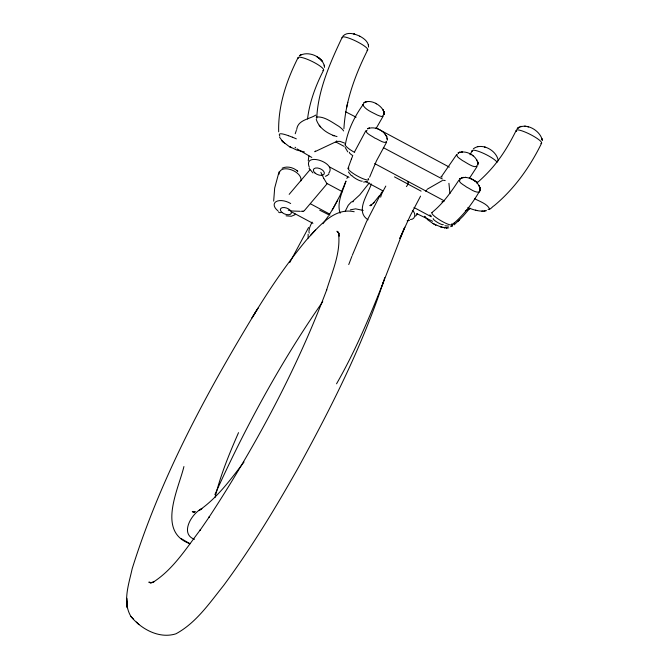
<?xml version="1.0" encoding="UTF-8"?>
<svg xmlns="http://www.w3.org/2000/svg" width="669" height="669" viewBox="0 0 669 669"><rect width="100%" height="100%" fill="white"/><g stroke="black" fill="none" stroke-linecap="round" stroke-linejoin="round"><path stroke-width="1" d="M342.227 37.238C330.227 62.485 317.867 90.457 316.746 118.43M308.927 231.273L309.446 228.313A34.244 32.02 51.5 0 1 310.692 225.035L312.08 222.091M387.384 139.771C386.431 131.425 375.259 125.488 367.657 128.766L369.305 128.038L367.657 128.766M368.569 47.123C368.77 41.871 363.852 38.309 359.671 36.143M387.368 139.988L387.351 138.6L387.401 139.411M324.498 67.41C323.654 56.89 308.008 50.108 299.386 55.87M343.925 128.649C345.43 100.969 355.373 74.443 367.699 49.866M308.125 234.192L308.133 238.064M308.25 160.836L308.886 155.802M307.556 119.023C309.413 102.499 315.659 85.573 323.587 70.212M383.906 114.315C385.52 108.211 371.847 97.749 363.911 102.867M479.966 190.715L480.217 189.494L479.966 190.832C480.819 181.776 467.43 174.157 459.854 178.983L460.548 178.431L459.854 178.983M480.099 190.347L479.966 190.832M477.867 164.725C477.917 155.952 465.783 149.287 458.098 153.025L458.867 152.557L458.098 153.025M363.56 104.055C354.963 115.486 347.395 130.823 345.271 145.34C347.721 148.485 351.334 150.466 354.687 152.49M477.892 164.515L477.775 165.034M380.661 197.163L381.238 195.181A34.244 33.81 -82.9 0 1 382.701 191.802L385.804 186.082M346.55 107.868L347.788 102.324M383.83 114.608L383.956 114.056L383.763 114.851M316.194 117.134C323.938 115.871 332.184 122.41 338.849 126.341A21.809 3.997 26.1 0 1 341.215 128.214L341.583 128.565A24.577 4.532 26 0 1 342.879 129.878L343.607 130.94M215.058 497.443C220.511 475.074 229.291 453.691 238.524 432.659M354.202 211.739C333.973 207.206 318.728 226.758 306.477 239.92C286.24 264.347 268.386 290.714 252.029 317.875L257.975 308.175C207.733 390.529 161.02 476.387 132.153 568.801C128.9 584.004 122.21 601.966 130.957 616.5C141.335 629.253 159.398 639.087 175.939 633.802C196.209 622.839 209.531 603.045 223.622 585.484C251.377 547.944 275.586 507.922 298.466 467.255C331.431 407.103 362.657 345.438 383.973 280.077M384.24 279.224L384.708 277.668M454.176 223.045L451.993 224.909C463.09 215.736 472.197 203.853 479.297 191.602M382.191 285.847L383.947 280.169M459.871 179.869C457.387 182.06 464.855 185.505 466.636 187.119C470.533 188.934 474.865 192.789 479.33 192.12M279.032 171.9L274.683 188.039L273.671 201.118M345.263 211.17L348.248 205.258L351.2 202.097A3.955 3.838 65.2 0 1 351.835 201.829L353.374 201.67M348.005 168.387L351.518 158.737M336.106 142.547L336.632 140.925M295.23 133.733L296.35 130.363M183.925 466.544C178.439 489.432 156.529 531.905 190.088 543.763L181.082 538.553M369.597 177.218L376.463 160.861L386.623 142.146M348.741 264.556L351.902 256.311M296.702 129.468C297.856 119.776 309.337 119.316 315.827 115.068M352.254 255.391L366.344 221.983L381.756 192.078M351.426 158.938L352.513 156.37M346.86 178.506L347.027 178.121A34.771 20.956 21.7 0 1 347.203 177.762M300.899 180.906C302.982 171.314 279.767 162.902 279.048 174.208M345.012 144.437L345.488 144.061M214.883 494.65C245.239 427.432 280.595 362.238 322.751 301.652M457.22 154.388C455.489 156.588 460.74 159.038 462.379 160.527C465.348 161.823 475.174 169.433 476.997 165.619M371.337 183.95C367.992 194.395 354.846 211.412 368.034 219.8M362.623 104.364C365.123 109.808 372.215 112.275 377.316 115.06C378.771 115.453 383.12 117.928 383.044 115.311M354.654 151.654L365.884 130.672M516.284 130.263C505.371 152.139 494.567 167.794 476.846 183.047M541.597 143.199C530.091 166.773 514.511 188.733 494.274 205.6C492.167 206.604 490.695 209.782 488.052 209.405M470.106 154.807L472.147 150.642M308.576 227.51L289.727 262.574M298.098 57.618C286.483 80.506 277.978 105.878 278.68 131.81M337.661 200.257L333.07 208.536L340.053 195.432L345.99 181.04C342.854 191.183 336.474 202.481 340.136 213.235M376.028 128.624L383.153 116.18M336.54 383.814C365.015 334.182 383.872 280.152 404.778 227.176L399.819 238.465L410.289 215.661L420.567 196.109M332.25 209.907L333.187 208.335L329.416 214.481M347.537 177.151L347.696 176.884A27.304 16.457 21.7 0 1 347.855 176.649M425.819 191.342L426.655 190.021M456.576 154.698L441.147 177.034M477.114 166.489L469.262 178.548M406.376 186.592C407.27 186.032 409.637 180.856 407.68 182.102M458.926 180.112C450.906 192.304 442.97 203.685 431.831 212.625M328.471 215.936L322.951 223.722M379.44 195.616L373.453 203.1L374.138 202.364L370.283 205.718L371.847 204.672L369.915 205.642L371.646 205.132L370.342 205.517M369.305 182.88L359.73 194.905L352.847 201.21M244.026 462.011C230.688 479.355 217.509 497.694 199.303 510.296L201.921 508.657C192.346 512.713 179.15 533.636 194.487 539.323M517.028 128.966C525.282 121.424 540.728 130.698 542.291 140.49M469.554 208.628L463.065 216.187L454.142 224.868M415.566 216.146L417.573 213.762L417.138 214.272M289.167 194.361L309.898 169.876M304.428 210.551L327.434 183.373M328.956 174.049L327.099 175.604M315.408 151.052L314.798 151.738L336.741 141.402L339.911 141.351L344.627 143.107M342.996 36.034C347.437 31.418 354.821 33.843 359.797 36.21M315.459 230.036L310.55 235.279M473.384 148.761C482.056 142.162 497 150.709 498.238 160.786M489.666 209.163C487.651 203.97 479.648 201.469 474.605 198.701M457.721 221.623L459.662 219.733M363.61 103.126L363.961 102.834M295.012 214.724L291.316 216.263L286.064 215.828M328.763 173.112C337.301 162.6 302.597 151.604 309.329 167.225M518.768 127.302L519.403 126.951M367.448 181.516L363.618 182.068M470.575 208.302L465.331 210.852M459.294 152.365L460.163 152.08L458.482 152.775L458.884 152.574M282.101 168.212C287.277 165.703 293.683 167.601 297.822 171.264L297.086 170.645M442.468 180.488L427.683 188.959A2.735 1.53 -41.5 0 0 427.248 189.327M326.631 175.83L325.377 176.298M521.168 126.307L520.256 126.575M486.522 210.651C480.183 212.073 473.669 209.982 467.832 207.607M350.355 209.823L355.607 208.845L363.208 210.426M441.875 201.871L443.338 201.528M409.47 220.41L407.178 220.787M477.909 146.469L477.34 146.578L478.118 146.427M410.457 219.516C415.6 219.474 416.11 212.976 412.38 210.476M198.509 510.514L199.32 510.388M304.144 210.869A1.631 0.987 -21 0 1 302.982 211.287L302.998 211.212M195.465 511.643L192.806 512.019L194.512 511.869L192.271 511.484L194.177 512.028M302.898 211.228L300.866 211.304M484.139 211.061L485.109 210.944M448.656 226.089L444.918 225.796M448.782 227.845L446.106 227.928L447.001 227.962M481.789 211.12L483.118 211.128M446.875 227.962L441.055 227.008L433.913 224.04L435.945 225.06L434.959 224.583M299.904 211.287L291.759 210.986L288.531 210.242A9.249 5.611 -21 0 1 288.264 210.099M366.972 130.388C363.602 132.462 373.126 136.627 374.866 138.123C377.065 138.533 385.653 145.048 386.414 141.218M450.622 226.666L452.47 226.181L451.801 224.391M304.387 151.93L296.885 150.124L288.924 146.319L282.803 141.661L279.542 137.212M524.588 126.132L525.658 126.265M444.024 227.703L444.969 227.828L444.124 227.711M337.009 136.593C328.262 134.218 318.979 128.381 316.245 119.325M301.326 151.428L302.229 151.629M475.416 210.183L476.905 210.518M445.211 180.597L443.656 180.304A4.967 2.785 -41.5 0 0 443.363 180.287M353.876 34.002L354.821 34.253L354.052 34.052M528.527 126.985L527.44 126.658M150.341 582.624L148.819 582.155L151.813 582.716L150.107 582.9L153.987 581.762L152.515 582.607C173.012 569.796 186.158 548.388 200.558 529.555L199.931 530.467L209.581 516.426L209.021 517.246C255.801 445.721 296.501 369.815 326.731 289.786L326.439 290.589C332.083 271.915 341.09 252.573 338.464 232.67L338.782 233.966L338.071 232.227L339.007 233.464L336.925 231.223L338.205 232.126M484.816 147.188L485.543 147.439L484.624 147.121M288.439 135.698C286.591 135.071 276.715 131.392 279.876 136.142M333.221 135.464L334.09 135.79L333.112 135.422M432.626 221.272L416.628 213.578M470.039 178.456L470.583 178.682M319.707 210.2L329.809 215.293M345.547 111.748L356.1 117.209M421.11 191.133L394.493 176.875M376.522 103.829L375.543 103.319M376.028 127.863L449.342 167.133M383.32 147.648L441.465 178.539A14.751 2.801 29.8 0 0 442.418 178.999M336.214 142.162L344.117 146.394M374.682 163.579L444.542 200.993M365.751 181.659L383.044 190.924M414.002 207.507L431.304 216.773M329.7 167.033L349.042 177.394M342.503 191.777L327.074 183.515A2.024 0.82 83.6 0 1 326.723 183.273L323.821 178.464M310.466 203.802L329.758 214.139M292.202 212.257L312.941 223.362M311.813 157.449L297.078 148.894M469.864 153.82L470.834 154.355M424.681 216.43L427.826 219.867L433.027 223.538M470.123 178.297L475.182 181.115M432.943 223.488L433.98 224.073M476.696 181.985L477.348 182.361L474.547 180.747M316.805 56.756L317.767 57.317M318.503 57.793L319.372 58.412L317.666 57.258M472.247 155.25L473.125 155.894M320.05 58.947L319.297 58.354L322.617 61.573M279.491 212.725L278.337 211.814M312.941 172.92L309.086 168.312M429.841 214.874L431.171 215.936M284.977 143.576L281.967 140.774L283.38 142.204M320.76 59.558L322.073 60.896M351.459 175.788L348.39 171.966M295.071 147.239L295.673 147.807M136.384 622.028L138.909 624.637M130.957 616.5L133.457 619.084M347.78 151.863L345.145 147.397M320.585 126.918L319.155 125.262M385.101 134.135L385.495 134.611M424.556 216.254L425.116 217.049M476.972 160.184L476.704 159.715M323.754 178.347L320.844 172.293M338.949 234.819L339.258 236.124L338.464 232.67M368.527 45.626L368.376 44.882M308.994 231.976L309.061 232.327A4.733 4.424 51.5 0 0 309.279 233.038M448.924 183.314L449.936 193.558M352.822 155.643A5.82 1.171 29.9 0 1 349.444 152.256M451.784 223.847A11.649 2.166 30.7 0 1 441.331 220.937A11.649 2.166 30.7 0 1 432.333 212.566M443.229 224.466A5.829 1.079 30.7 0 1 437.668 222.526A5.829 1.079 30.7 0 1 433.228 218.554M368.159 178.422A11.649 2.216 29 0 1 357.948 176.315A11.649 2.216 29 0 1 348.959 168.078M362.28 181.082A5.829 1.104 29 0 1 357.121 179.417A5.829 1.104 29 0 1 352.137 175.679M441.088 176.399A15.897 3.019 29.8 0 1 442.075 176.976M294.895 213.628A11.649 6.28 21.6 0 1 294.636 213.829M280.779 212.667A11.649 6.28 21.6 0 1 280.269 212.391M277.936 210.827A11.649 6.28 21.6 0 1 276.188 201.561A11.649 6.28 21.6 0 1 290.672 203.527M288.456 135.715A24.653 4.875 26.1 0 1 292.403 137.204M292.386 137.178A23.081 4.599 26.1 0 1 296.342 138.859M298.223 58.563A14.216 2.785 26.1 0 1 312.03 61.397A14.216 2.785 26.1 0 1 322.834 70.605M472.264 151.612A14.216 2.81 26.8 0 1 482.106 152.724A14.216 2.81 26.8 0 1 497.167 162.241M516.627 131.5A14.216 2.643 26.9 0 1 529.58 134.093A14.216 2.643 26.9 0 1 540.861 143.551M342.235 37.865A14.216 2.617 26.2 0 1 356.535 41.411A14.216 2.617 26.2 0 1 366.963 50.225M383.998 113.22L383.981 113.763L383.998 113.22M518.032 127.879L517.505 128.381L518.032 127.879M460.623 178.389L460.23 178.656L460.623 178.389M300.916 54.758L300.113 55.259L300.916 54.758M364.948 102.215L366.227 101.738L364.948 102.215M461.827 177.795L461.393 177.962L462.22 177.653L461.827 177.795M463.124 177.461L462.68 177.536L463.567 177.394L463.124 177.461M367.883 101.504L368.443 101.479L367.883 101.504M462.078 151.821L461.585 151.838L462.58 151.813L462.078 151.821M466.009 177.419L465.014 177.344L466.009 177.419M441.055 227.008L442 227.268L441.055 227.008M291.299 147.648L289.911 146.896L291.299 147.648M386.623 136.376L386.197 135.598L386.623 136.376M479.464 186.3L479.004 185.447L479.464 186.3M383.186 110.193L382.894 109.649L383.186 110.193M386.757 136.668L386.498 136.125L386.757 136.668M477.524 161.346L477.699 161.823L477.524 161.346M479.824 187.161L479.991 187.646L479.824 187.161M383.655 111.297L383.822 111.84L383.655 111.297M383.881 112.124L383.747 111.564L383.881 112.124M324.49 65.88L324.348 65.127L324.482 65.897M387.284 138.266L387.376 138.834L387.284 138.266M477.892 162.659L477.967 163.161L477.892 162.659M542.266 139.771L542.149 138.993L542.266 139.771M480.175 188.641L480.108 188.14L480.175 188.641M477.975 163.353L477.934 162.835L477.975 163.353M126.884 601.339L126.709 598.278L127.202 607.728L126.884 601.339M282.117 212.533A5.829 3.144 21.6 0 0 291.283 213.319A5.829 3.144 21.6 0 0 284.258 207.532A5.829 3.144 21.6 0 0 282.117 212.533M314.957 172.978A5.82 3.22 22.5 0 0 324.189 173.982A5.82 3.22 22.5 0 0 317.441 167.978A5.82 3.22 22.5 0 0 314.957 172.978"/></g></svg>
